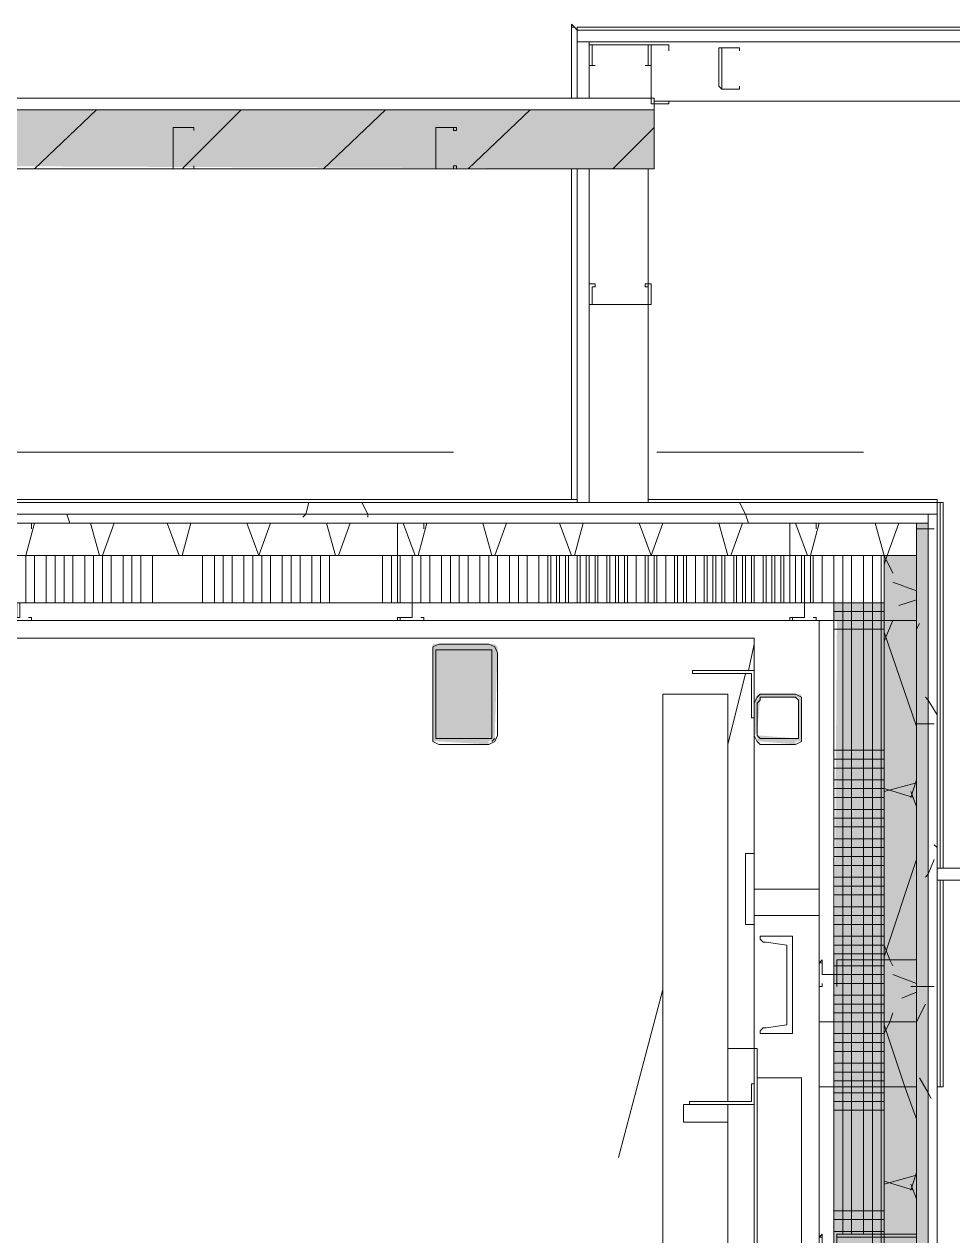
# Model space of a CAD drawing. Header units: metres. Extents: x 29 to 268, y -7 to 151.
# Drawn here: x 58.813 to 60.255, y 32.792 to 34.673 of the extents above; entities that cross this region are included whole.
import ezdxf

# ---------------------------------------------------------------- set-up
doc = ezdxf.new("R2010")
doc.units = ezdxf.units.M
doc.layers.add('PDF2_Geometry', color=7, linetype='Continuous', true_color=0xaaaaaa)
doc.layers.add('PDF2_Solid Fills', color=7, linetype='Continuous', true_color=0xffffff)

msp = doc.modelspace()

# ---------------------------------------------------------------- hatches: boundary and pattern name
at = {"layer": 'PDF2_Solid Fills', "lineweight": 0, "transparency": 33554559}
for points in [[(56.3264, 34.4488), (57.825, 34.4533), (57.8296, 34.4533), (58.6313, 34.4488), (58.6363, 34.4488), (58.6363, 34.4533), (58.6409, 34.4533), (59.7842, 34.4488), (59.7912, 34.4488), (59.7912, 34.5404), (56.3171, 34.5404), (56.3171, 34.4488)], [(60.2038, 31.6712), (60.1992, 31.5704), (60.1992, 25.1674), (60.2175, 25.1674), (60.2175, 33.8987), (60.1992, 33.8987), (60.1992, 31.6712)], [(60.2038, 31.6712), (60.1992, 31.5704), (60.1992, 25.1674), (60.2175, 25.1674), (60.2175, 33.8987), (60.1992, 33.8987), (60.1992, 31.6712)], [(59.4475, 33.5595), (59.4567, 33.5595), (59.5338, 33.555), (59.5346, 33.555), (59.5346, 33.5595), (59.5437, 33.5641), (59.5483, 33.7063), (59.5437, 33.7108), (59.4475, 33.7108)], [(59.9471, 33.5687), (59.9517, 33.5733), (59.9563, 33.6283), (60.0159, 33.6283), (60.0159, 33.5641), (59.9563, 33.5687), (59.9517, 33.5687), (59.9517, 33.5595), (59.9563, 33.5595), (60.011, 33.555), (60.0113, 33.555), (60.0113, 33.5595), (60.0204, 33.5595), (60.0204, 33.6329), (59.9517, 33.6329), (59.9471, 33.6237)]]:
    msp.add_hatch(color=256, dxfattribs=at).paths.add_polyline_path(points)
h = msp.add_hatch(color=256, dxfattribs=at)
h.paths.add_polyline_path([(60.1488, 26.2537), (60.1992, 26.2537), (60.1992, 33.8483), (60.1488, 33.8483)])
h.paths.add_polyline_path([(60.1992, 26.2491), (60.1488, 26.2491), (60.1488, 25.1812), (60.1992, 25.1812)])
h = msp.add_hatch(color=256, dxfattribs=at)
h.paths.add_polyline_path([(60.1488, 26.2537), (60.1992, 26.2537), (60.1992, 33.8483), (60.1488, 33.8483)])
h.paths.add_polyline_path([(60.1992, 26.2491), (60.1488, 26.2491), (60.1488, 25.1812), (60.1992, 25.1812)])
h = msp.add_hatch(color=256, dxfattribs=at)
h.paths.add_polyline_path([(60.0709, 30.507), (60.0755, 30.507), (60.0755, 30.31), (60.1488, 30.31), (60.1488, 33.775), (60.0709, 33.775), (60.0709, 33.7475), (60.0755, 33.7475), (60.0709, 33.1241)])
h.paths.add_polyline_path([(60.1488, 26.35), (60.0709, 26.35), (60.0709, 26.2537), (60.1488, 26.2537)])
h.paths.add_polyline_path([(60.1488, 26.2491), (60.0709, 26.2491), (60.0709, 25.2317), (60.1488, 25.2317)])
h.paths.add_polyline_path([(60.0709, 26.3545), (60.1488, 26.3545), (60.1488, 30.3054), (60.0709, 30.3054), (60.0709, 28.8616), (60.0755, 28.8616), (60.0709, 27.7524)])
h = msp.add_hatch(color=256, dxfattribs=at)
h.paths.add_polyline_path([(60.0709, 30.31), (60.1488, 30.31), (60.1488, 33.775), (60.0709, 33.775), (60.0709, 33.7475), (60.0755, 33.7475), (60.0709, 33.1241)])
h.paths.add_polyline_path([(60.1488, 26.2491), (60.0709, 26.2491), (60.0709, 25.2317), (60.1488, 25.2317)])
h.paths.add_polyline_path([(60.1488, 26.35), (60.0709, 26.35), (60.0709, 26.2537), (60.1488, 26.2537)])
h.paths.add_polyline_path([(60.1488, 30.3054), (60.0709, 30.3054), (60.0709, 26.3545), (60.1488, 26.3545)])

# ---------------------------------------------------------------- linework, layer by layer
at = {"layer": 'PDF2_Geometry', "lineweight": 0}
for points in [[(59.6629, 34.5587), (59.6629, 34.6733)], [(59.6721, 34.6641), (59.6675, 34.6687), (59.6629, 34.6687), (59.6629, 34.6733), (59.6675, 34.6687), (59.6629, 34.6733), (59.6629, 34.6687), (59.6675, 34.6687)], [(59.6629, 34.5587), (59.6629, 34.6733)], [(60.4788, 34.6641), (60.4742, 34.6641), (59.6721, 34.6641), (60.3642, 34.6641), (60.4559, 34.6641), (60.4742, 34.6641), (60.4788, 34.6641), (60.4788, 34.6596)], [(59.6904, 34.6413), (59.695, 34.6413), (59.7821, 34.6413), (59.7867, 34.6413), (59.7867, 34.6092), (59.7775, 34.6092), (59.7821, 34.6092), (59.7821, 34.6413), (59.695, 34.6413), (59.695, 34.6092), (59.6996, 34.6092), (59.6904, 34.6092)], [(59.7867, 34.5496), (59.7867, 34.6413), (59.8142, 34.6413), (59.8142, 34.6321), (59.8142, 34.6413), (59.7867, 34.6413), (59.7867, 34.5496), (59.8142, 34.5496)], [(59.8967, 34.5725), (59.8921, 34.5771), (59.8921, 34.6367), (59.8967, 34.6367), (59.9242, 34.6367), (59.9242, 34.6321), (59.9242, 34.6367), (59.8967, 34.6367), (59.8967, 34.5771), (59.8967, 34.5725), (59.9242, 34.5725)], [(59.9242, 34.5771), (59.9242, 34.5725)], [(56.3171, 34.4487), (59.7913, 34.4487), (59.7913, 34.5496), (59.7913, 34.5587), (59.7867, 34.5587), (56.3171, 34.5587)], [(59.8142, 34.5541), (59.8142, 34.5496)], [(56.3171, 34.5404), (59.7913, 34.5404)], [(59.0763, 34.5129), (59.0487, 34.5129), (59.0442, 34.5129), (59.0442, 34.5083), (59.0442, 34.4487), (59.0487, 34.4487), (59.0763, 34.4487), (59.0763, 34.4533), (59.0763, 34.4487), (59.0487, 34.4487), (59.0442, 34.4487), (59.0442, 34.5083), (59.0442, 34.5129), (59.0487, 34.5129), (59.0763, 34.5129), (59.0763, 34.5083)], [(59.4842, 34.5129), (59.4521, 34.5129), (59.4521, 34.5083), (59.4521, 34.4487), (59.4842, 34.4487), (59.4842, 34.4533), (59.4796, 34.4533), (59.4796, 34.4487), (59.4521, 34.4487), (59.4521, 34.5083), (59.4521, 34.5129), (59.4796, 34.5129), (59.4796, 34.5083), (59.4842, 34.5083)], [(59.6629, 33.9354), (59.6629, 34.4487)], [(59.6629, 33.9354), (59.6629, 34.4487)], [(59.6721, 33.9308), (59.6721, 34.4487)], [(59.6721, 33.9308), (59.6721, 34.4487)], [(59.6904, 34.4487), (59.6904, 33.9308)], [(59.7867, 34.2379), (59.7821, 34.2379), (59.695, 34.2379), (59.6904, 34.2379), (59.6904, 34.27), (59.6996, 34.27), (59.6996, 34.2654), (59.695, 34.2654), (59.695, 34.2379), (59.7821, 34.2379), (59.7821, 34.2654), (59.7775, 34.2654), (59.7775, 34.27), (59.7867, 34.27)], [(56.3171, 33.9308), (56.3171, 33.9354), (56.7525, 33.9354), (59.6721, 33.9354), (56.7525, 33.9354), (56.7525, 33.9308), (59.6355, 33.9308), (56.7525, 33.9308)], [(56.7525, 30.8325), (57.5821, 30.8325), (57.5821, 27.2758), (56.7708, 27.2758), (56.5875, 27.2758), (56.5875, 25.3324), (56.5875, 25.1491), (57.5821, 25.1491), (60.0479, 25.1491), (60.2313, 25.1491), (60.2313, 33.7475), (60.2313, 33.9308), (56.7525, 33.9308), (56.7525, 33.7475), (56.7525, 31.0158)], [(60.2313, 33.9125), (60.2313, 33.9308), (56.7525, 33.9308), (56.7525, 33.9125)], [(60.2313, 25.1491), (60.2313, 33.9125), (60.2175, 33.9125), (60.2175, 25.1491), (60.2313, 25.1491), (60.2313, 33.9308)], [(60.2404, 33.3625), (60.2404, 33.9308)], [(60.2404, 33.3625), (60.2404, 33.9308)], [(60.2175, 33.8987), (60.2175, 33.9125), (56.7663, 33.9125), (56.7663, 33.8987), (56.9313, 33.8987), (57.5637, 33.8987), (58.1733, 33.8987), (58.7829, 33.8987), (59.3925, 33.8987), (60.0021, 33.8987)], [(56.7845, 33.8483), (56.9313, 33.8483), (57.5637, 33.8483), (58.1733, 33.8483), (58.7829, 33.8483), (59.3925, 33.8483), (60.0021, 33.8483), (60.1992, 33.8483), (60.1992, 33.8987), (60.0021, 33.8987), (59.3925, 33.8987), (58.7829, 33.8987), (58.1733, 33.8987), (57.5637, 33.8987), (56.9313, 33.8987), (56.7845, 33.8987)], [(58.8059, 33.775), (58.8059, 33.7521), (58.8013, 33.7521), (58.7875, 33.7521), (58.7829, 33.7521), (58.7875, 33.7475), (58.8242, 33.7475), (58.8242, 33.7521), (58.8196, 33.7521), (58.8242, 33.7521), (58.8242, 33.7475), (58.7829, 33.7475), (58.7829, 33.7521), (58.8013, 33.7521), (58.8013, 33.775), (58.7829, 33.775), (58.7829, 33.8987), (58.8242, 33.8987), (58.8242, 33.8896), (58.8242, 33.8987), (58.7829, 33.8987), (58.7829, 33.775), (58.8242, 33.775)], [(59.4154, 33.775), (59.4154, 33.7521), (59.4109, 33.7521), (59.3971, 33.7521), (59.3971, 33.7475), (59.4337, 33.7475), (59.4337, 33.7521), (59.4292, 33.7521), (59.4337, 33.7521), (59.4337, 33.7475), (59.3925, 33.7475), (59.3925, 33.7521), (59.4109, 33.7521), (59.4154, 33.7521), (59.4154, 33.775), (59.3925, 33.775), (59.3925, 33.8987), (59.4337, 33.8987), (59.4337, 33.8896), (59.4337, 33.8987), (59.3925, 33.8987), (59.3925, 33.775), (59.4337, 33.775)], [(60.0251, 33.775), (60.0251, 33.7521), (60.0205, 33.7521), (60.0067, 33.7521), (60.0067, 33.7475), (60.0433, 33.7475), (60.0433, 33.7521), (60.0387, 33.7521), (60.0433, 33.7521), (60.0433, 33.7475), (60.0021, 33.7475), (60.0021, 33.7521), (60.0205, 33.7521), (60.0251, 33.7521), (60.0251, 33.775), (60.0067, 33.775), (60.0021, 33.775), (60.0021, 33.8987), (60.0067, 33.8987), (60.0433, 33.8987), (60.0433, 33.8896), (60.0433, 33.8987), (60.0067, 33.8987), (60.0021, 33.8987), (60.0021, 33.775), (60.0067, 33.775), (60.0433, 33.775)], [(60.1992, 33.8987), (60.1717, 33.8987), (60.1992, 33.8987), (60.1992, 33.7475), (60.1213, 33.7475), (60.1992, 33.7475)], [(58.8196, 33.775), (59.4017, 33.775)], [(59.4292, 33.775), (60.0113, 33.775)], [(60.0479, 33.7475), (60.0479, 33.6696), (60.0479, 33.7475), (60.1992, 33.7475)], [(60.1992, 33.72), (60.1992, 33.7475)], [(59.9471, 33.72), (59.9471, 31.3595), (56.9358, 31.3595), (56.9358, 33.72), (59.9471, 33.72), (59.9471, 31.3595), (56.9358, 31.3595), (56.9358, 33.72)], [(59.5483, 33.6971), (59.5437, 33.7063), (59.5346, 33.7108), (59.4567, 33.7108), (59.4475, 33.7063), (59.4475, 33.6971), (59.4475, 33.5687), (59.4475, 33.5595), (59.4567, 33.555), (59.5346, 33.555), (59.5437, 33.5595), (59.5483, 33.5687)], [(59.4567, 33.7017), (59.5346, 33.7017), (59.5392, 33.7017), (59.5392, 33.6971), (59.5392, 33.5687), (59.5392, 33.5641), (59.5346, 33.5641), (59.4567, 33.5641), (59.4521, 33.5641), (59.4521, 33.5687), (59.4521, 33.6971), (59.4521, 33.7017)], [(59.9425, 33.6421), (59.9425, 33.6054)], [(59.9425, 33.6421), (59.9425, 33.6054)], [(59.9471, 33.5687), (59.9517, 33.5595), (59.9563, 33.555), (60.0113, 33.555), (60.0205, 33.5595), (60.0205, 33.5687), (60.0205, 33.6192), (60.0205, 33.6283), (60.0113, 33.6329), (59.9563, 33.6329), (59.9517, 33.6283), (59.9471, 33.6192)], [(60.0113, 33.5641), (59.9563, 33.5641), (59.9517, 33.5687), (59.9517, 33.6192), (59.9563, 33.6237), (59.9563, 33.6283), (60.0113, 33.6283), (60.0159, 33.6237), (60.0159, 33.6192), (60.0159, 33.5687), (60.0159, 33.5641)], [(59.9333, 33.3854), (59.9333, 33.2754), (59.9425, 33.2754), (59.9471, 33.2754), (59.9471, 33.3854), (59.9425, 33.3854)], [(60.2313, 33.3442), (60.2313, 33.0233), (60.2313, 33.3442), (60.2313, 33.0233), (60.2313, 33.3442), (60.2313, 33.0233), (60.2404, 33.0233), (60.2359, 33.0233), (60.2359, 33.3442), (60.2359, 33.0233), (60.2404, 33.0233), (60.2313, 33.0233), (60.2359, 33.0233), (60.2313, 33.0233)], [(60.2404, 33.0233), (60.2404, 33.3442)], [(60.2404, 33.0233), (60.2404, 33.3442)], [(59.9563, 33.1058), (59.9563, 33.1104), (59.9609, 33.115), (59.9654, 33.115), (59.9975, 33.1196), (59.9975, 33.2433), (59.9654, 33.2479), (59.9609, 33.2479), (59.9563, 33.2525), (59.9563, 33.2571), (60.0067, 33.2571), (60.0067, 33.1058)], [(60.0755, 33.1975), (60.0525, 33.1975), (60.0525, 33.2158), (60.0479, 33.2158), (60.0479, 33.1791), (60.0525, 33.1791), (60.0525, 33.1837), (60.0525, 33.1791), (60.0479, 33.1791), (60.0479, 33.2158), (60.0525, 33.2204), (60.0525, 33.2158), (60.0525, 33.1975), (60.0755, 33.1975), (60.0755, 33.2158), (60.0755, 33.2204), (60.1992, 33.2204), (60.1992, 33.2158), (60.1992, 33.1791), (60.1901, 33.1791), (60.1992, 33.1791), (60.1992, 33.2158), (60.1992, 33.2204), (60.0755, 33.2204), (60.0755, 33.2158), (60.0755, 33.1791)], [(60.0479, 33.1241), (60.0479, 33.0462), (60.0479, 33.1241), (60.1992, 33.1241)], [(60.1992, 33.0967), (60.1992, 33.1241)], [(60.1992, 33.0233), (60.1992, 33.0462), (60.1992, 33.0233), (60.0479, 33.0233), (60.0479, 33.0967), (60.0479, 33.0233)], [(60.0479, 33.0646), (60.0479, 33.06)], [(59.8463, 32.9958), (59.9471, 32.9958), (59.9471, 33.0279), (59.9425, 33.0279), (59.9425, 33.0004), (59.8463, 33.0004)], [(60.1992, 28.9396), (60.1992, 30.2046), (60.1992, 30.507), (60.1992, 31.5704), (60.1992, 31.6712), (60.1992, 33.0233), (60.1992, 31.6712), (60.1992, 31.5704), (60.1992, 30.507), (60.1992, 30.2046)], [(59.9059, 32.9683), (59.8371, 32.9683), (59.8371, 32.9958), (59.9059, 32.9958)], [(60.0755, 32.7712), (60.0525, 32.7712), (60.0525, 32.7896), (60.0479, 32.7896), (60.0479, 32.7529), (60.0525, 32.7529), (60.0525, 32.7575), (60.0525, 32.7529), (60.0479, 32.7529), (60.0479, 32.7896), (60.0525, 32.7942), (60.0525, 32.7896), (60.0525, 32.7712), (60.0755, 32.7712), (60.0755, 32.7896), (60.0755, 32.7942), (60.1992, 32.7942), (60.1992, 32.7896), (60.1992, 32.7529), (60.1901, 32.7529), (60.1992, 32.7529), (60.1992, 32.7896), (60.0755, 32.7896), (60.0755, 32.7529)]]:
    msp.add_lwpolyline(points, close=True, dxfattribs=at)
for points in [[(60.3642, 34.6641), (59.6721, 34.6641), (60.4742, 34.6641), (59.6721, 34.6641), (59.6721, 34.6459), (60.3642, 34.6459), (59.6904, 34.6459), (59.6904, 34.5587), (59.6904, 34.6459), (59.6721, 34.6459), (59.6721, 34.5587), (59.6721, 34.6641), (59.6721, 34.5587), (59.6721, 34.6641), (59.6721, 34.6687), (60.4742, 34.6687), (59.6721, 34.6687), (59.6721, 34.6641), (60.3642, 34.6641)], [(59.6721, 34.5587), (59.6721, 34.6641), (59.6721, 34.5587)], [(59.6721, 34.5587), (59.6721, 34.6641), (59.6721, 34.5587)], [(59.6721, 34.5587), (59.6721, 34.6641), (59.6721, 34.5587)], [(59.6721, 34.5587), (59.6721, 34.6641), (59.6721, 34.5587)], [(59.6721, 34.6641), (59.6721, 34.6641)], [(59.695, 34.6413), (59.695, 34.6413)], [(59.7821, 34.6413), (59.7821, 34.6413)], [(59.7867, 34.6413), (59.7867, 34.6413)], [(59.7867, 34.6413), (59.7867, 34.6413)], [(59.8142, 34.6321), (59.8142, 34.6321)], [(59.8967, 34.6367), (59.8967, 34.6367)], [(59.9242, 34.6321), (59.9242, 34.6321)], [(59.6996, 34.6092), (59.6996, 34.6092)], [(59.7775, 34.6092), (59.7775, 34.6092)], [(59.9242, 34.5771), (59.9242, 34.5771)], [(59.7867, 34.5496), (59.7867, 34.5496)], [(59.7867, 34.5496), (59.7867, 34.5496)], [(60.3642, 34.5541), (59.7913, 34.5541)], [(59.7913, 34.5541), (60.3642, 34.5541)], [(59.8142, 34.5541), (59.8142, 34.5541)], [(59.7821, 33.9308), (59.7821, 34.2379), (59.7821, 34.4487), (59.7821, 34.2379), (59.7821, 33.9308), (59.6721, 33.9308)], [(59.6721, 33.9308), (59.6721, 34.4487)], [(59.6721, 33.9308), (59.6721, 34.4487)], [(59.6721, 34.4487), (59.6721, 33.9308)], [(59.6721, 33.9308), (59.6721, 34.4487)], [(59.6721, 34.4487), (59.6721, 33.9308)], [(59.6721, 34.4487), (59.6721, 33.9308), (59.6721, 34.4487)], [(59.6721, 34.4487), (59.6721, 33.9308)], [(59.695, 34.2379), (59.695, 34.2379)], [(59.7821, 34.2379), (59.7821, 34.2379)], [(59.4796, 34.0087), (58.21, 34.0087)], [(60.1167, 34.0087), (59.7959, 34.0087)], [(60.2313, 33.7475), (60.2313, 33.9125), (60.2313, 33.9308), (56.7525, 33.9308), (56.7525, 33.9125), (56.7525, 33.8667), (56.7525, 33.7613), (56.3171, 33.7613), (56.7525, 33.7613), (56.7525, 33.7475), (56.3171, 33.7475), (56.7525, 33.7475), (56.7525, 33.9125), (56.7525, 33.9308), (56.7525, 33.9125), (56.7525, 33.7475), (56.7525, 31.0158), (56.7525, 30.8462), (56.7525, 30.8325), (56.7525, 33.6054), (56.7525, 30.8325), (56.7433, 30.8233), (57.5729, 30.8233), (57.5729, 27.2758)], [(60.2313, 33.9308), (56.7525, 33.9308), (60.2313, 33.9308)], [(60.2313, 25.1491), (60.2313, 33.7475), (60.2313, 33.9125), (60.2313, 33.9308), (60.2313, 33.9354), (59.7821, 33.9354), (60.2313, 33.9354), (60.2313, 33.9308), (59.8463, 33.9308), (60.2313, 33.9308), (60.2313, 33.9125)], [(60.3413, 33.3442), (60.2313, 33.3442), (60.2313, 33.3625), (60.2313, 33.9308), (60.2404, 33.9308), (60.2359, 33.9308), (60.2404, 33.9308), (60.2313, 33.9308), (60.2359, 33.9308), (60.2359, 33.3625), (60.2359, 33.9308), (60.2313, 33.9308), (60.2313, 33.3625), (60.2313, 33.9308), (60.2313, 33.3625), (60.2313, 33.9308), (60.2313, 33.3625), (60.3642, 33.3625)], [(60.2175, 25.1674), (60.2175, 33.7475), (60.2175, 33.8987), (60.2175, 33.9125), (56.7663, 33.9125), (56.7663, 33.8987), (56.7663, 33.7475), (56.7663, 31.0158), (56.7663, 30.8646), (56.7663, 30.8462), (57.5821, 30.8462), (57.5959, 30.8462), (57.5959, 27.262)], [(60.2313, 33.9125), (60.2313, 33.9125)], [(56.7845, 31.0158), (56.7845, 31.5658), (56.7845, 32.1754), (56.7845, 32.785), (56.7845, 33.3946), (56.7845, 33.7475), (56.7845, 33.8483), (56.7845, 33.8987), (56.9313, 33.8987), (57.5637, 33.8987), (58.1733, 33.8987), (58.7829, 33.8987), (59.3925, 33.8987), (60.0021, 33.8987), (60.1992, 33.8987), (60.1992, 33.8483), (60.1992, 33.7475), (60.1992, 33.0967), (60.1992, 33.8987), (60.2175, 33.8987), (60.2175, 25.1674)], [(58.8242, 33.8987), (58.8242, 33.8987)], [(58.8242, 33.8987), (58.8242, 33.8987)], [(58.8242, 33.8896), (58.8242, 33.8896)], [(59.3925, 33.8987), (59.3925, 33.8987)], [(59.3925, 33.8987), (59.3925, 33.8987)], [(59.4337, 33.8987), (59.4337, 33.8987)], [(59.4337, 33.8987), (59.4337, 33.8987)], [(59.4337, 33.8896), (59.4337, 33.8896)], [(60.0433, 33.8987), (60.0433, 33.8987)], [(60.0433, 33.8987), (60.0433, 33.8987)], [(60.0433, 33.8896), (60.0433, 33.8896)], [(56.835, 31.0158), (56.835, 33.7475), (56.835, 33.775), (56.835, 33.8483), (56.9313, 33.8483), (57.5637, 33.8483), (58.1733, 33.8483), (58.7829, 33.8483), (59.3925, 33.8483), (60.0021, 33.8483), (60.1488, 33.8483), (60.1488, 33.775), (60.1488, 33.7475), (60.1488, 33.2204), (60.1488, 33.1241), (60.1488, 33.0233), (60.1488, 32.7896)], [(60.0387, 33.775), (60.1488, 33.775), (60.1488, 33.8483), (60.0021, 33.8483), (59.3925, 33.8483), (58.7829, 33.8483), (58.1733, 33.8483), (57.5637, 33.8483), (56.9313, 33.8483), (56.835, 33.8483), (56.835, 33.775), (56.9313, 33.775), (57.5729, 33.775)], [(60.1992, 33.0967), (60.1992, 33.8483), (60.1488, 33.8483), (60.1488, 33.7475), (60.1488, 33.2204), (60.1488, 33.1241), (60.1488, 33.0233), (60.1488, 32.7896), (60.1488, 32.1799), (60.1488, 31.6712), (60.1488, 31.5704), (60.1488, 31.0845), (60.1488, 30.507), (60.1488, 30.475)], [(59.3925, 33.7933), (59.3925, 33.7933)], [(58.8196, 33.775), (59.4017, 33.775)], [(58.8242, 33.775), (58.8242, 33.775)], [(59.3925, 33.775), (59.3925, 33.775)], [(59.3925, 33.775), (59.3925, 33.775)], [(59.4292, 33.775), (60.0113, 33.775)], [(59.4337, 33.775), (59.4337, 33.775)], [(60.0433, 33.7475), (60.0709, 33.7475), (60.0709, 33.775), (60.0387, 33.775), (60.0709, 33.775), (60.0709, 33.7475), (60.0709, 33.1241), (60.0709, 33.0233), (60.0709, 31.6712), (60.0709, 31.5704), (60.0709, 30.507), (60.0709, 30.31), (60.0709, 30.507), (60.0709, 31.5704), (60.0709, 31.6712), (60.0709, 33.0233), (60.0709, 33.1241), (60.0709, 33.7475), (60.0479, 33.7475), (60.0479, 25.3324)], [(60.0433, 33.775), (60.0433, 33.775)], [(60.1488, 32.7896), (60.1488, 33.0233), (60.1488, 33.1241), (60.1488, 33.2204), (60.1488, 33.7475), (60.1488, 33.775), (60.0709, 33.775), (60.0709, 33.7475), (60.0709, 33.1241), (60.0709, 33.0233), (60.0709, 31.6712)], [(60.0433, 33.7475), (60.0479, 33.7475), (60.0479, 25.3324), (57.7609, 25.3324), (57.7609, 31.0158), (57.7379, 31.0158), (57.5821, 31.0158), (56.9358, 31.0158), (56.9358, 33.7475)], [(58.8196, 33.7521), (58.8196, 33.7521)], [(58.8242, 33.7475), (59.3925, 33.7475)], [(58.8242, 33.7475), (59.3925, 33.7475)], [(59.4292, 33.7521), (59.4292, 33.7521)], [(59.4337, 33.7475), (60.0067, 33.7475)], [(59.4337, 33.7475), (60.0067, 33.7475)], [(60.0387, 33.7521), (60.0387, 33.7521)], [(60.1992, 33.72), (60.1992, 33.72)], [(59.9379, 33.6696), (59.9471, 33.7108)], [(59.9471, 33.6192), (59.9471, 33.6421), (59.9471, 33.6192), (59.9471, 33.6421), (59.9471, 33.6192), (59.9471, 33.6696), (59.8509, 33.6696), (59.8509, 33.665), (59.9425, 33.665), (59.9425, 33.5963), (59.9471, 33.5963)], [(59.9059, 33.555), (59.9333, 33.665)], [(60.0479, 33.6696), (60.0479, 33.6696)], [(59.805, 31.8179), (59.805, 33.6329), (59.9059, 33.6329), (59.9059, 33.0829), (59.9517, 33.0829), (59.9517, 31.7858)], [(60.0205, 31.8362), (60.0205, 33.0371), (59.9517, 33.0371), (59.9517, 33.0829), (59.9059, 33.0829), (59.9059, 33.0004), (59.9059, 33.6329), (59.805, 33.6329), (59.805, 31.7904)], [(59.5392, 33.5595), (59.5437, 33.5641)], [(59.9471, 33.2754), (59.9471, 33.3854)], [(59.9471, 33.3763), (59.9471, 33.3808), (59.9471, 33.3763), (59.9471, 33.3442), (59.9471, 33.3396), (59.9471, 33.3442)], [(60.0479, 33.3304), (59.9471, 33.3304), (59.9471, 33.3258), (59.9471, 33.3304), (59.9471, 33.3258), (59.9471, 33.2937), (59.9471, 33.2891), (59.9471, 33.2937), (59.9471, 33.2891), (60.0479, 33.2891)], [(59.9471, 33.3304), (59.9471, 33.3304)], [(59.9471, 33.2891), (59.9471, 33.2891)], [(60.1992, 33.2112), (60.1992, 33.2158)], [(60.0525, 33.1975), (60.0525, 33.1975)], [(60.0525, 33.1975), (60.0525, 33.1975)], [(59.7363, 32.9133), (59.805, 33.1745)], [(60.0525, 33.1837), (60.0525, 33.1837)], [(60.0755, 33.1791), (60.0755, 33.1791)], [(60.1901, 33.1791), (60.1901, 33.1791)], [(60.1992, 33.1791), (60.1992, 33.1791)], [(60.1992, 33.1791), (60.1992, 33.1791)], [(60.1121, 33.1241), (60.1121, 33.1241)], [(60.1992, 33.0967), (60.1992, 33.0967)], [(60.1992, 33.0967), (60.1992, 33.0233)], [(60.1992, 33.0967), (60.1992, 33.0967)], [(60.1992, 33.0233), (60.1992, 33.0967)], [(60.1992, 33.0921), (60.1992, 33.0921)], [(60.0479, 33.0462), (60.0479, 33.0462)], [(60.0479, 33.0462), (60.0479, 33.0233)], [(60.0479, 33.0462), (60.0479, 33.0462)], [(60.0479, 33.0233), (60.0479, 33.0462)], [(59.805, 31.8362), (59.805, 33.0371)], [(60.1992, 33.0233), (60.0479, 33.0233)], [(60.0479, 33.0233), (60.1992, 33.0233)], [(60.1305, 33.0233), (60.1305, 33.0233)], [(60.1305, 33.0233), (60.1305, 33.0233)], [(60.1992, 28.9396), (60.1992, 30.2046), (60.1992, 30.507), (60.1992, 31.5704), (60.1992, 31.6712), (60.1992, 33.0233)], [(59.9059, 32.9958), (59.8371, 32.9958), (59.9059, 32.9958)], [(59.9059, 31.7904), (59.9059, 32.9958), (59.9059, 31.7858)]]:
    msp.add_lwpolyline(points, dxfattribs=at)
at = {"layer": 'PDF2_Geometry', "color": 254, "lineweight": 0, "true_color": 0xd2d2d2}
for points in [[(59.7363, 34.6413), (59.7409, 34.6413)], [(59.4842, 34.5083), (59.4842, 34.5083)], [(59.4521, 34.4763), (59.4521, 34.4763)], [(59.0442, 34.4487), (59.0442, 34.4533)], [(59.7133, 34.2379), (59.7179, 34.2379)]]:
    msp.add_lwpolyline(points, dxfattribs=at)
at = {"layer": 'PDF2_Geometry', "color": 254, "lineweight": 0, "true_color": 0xd4d4d4}
for points in [[(58.8287, 34.4487), (58.925, 34.5404)], [(59.0579, 34.4487), (59.1496, 34.5404)], [(59.2779, 34.4487), (59.3742, 34.5404)], [(59.5025, 34.4487), (59.5987, 34.5404)], [(59.7271, 34.4487), (59.7913, 34.5129)]]:
    msp.add_lwpolyline(points, dxfattribs=at)
at = {"layer": 'PDF2_Geometry', "color": 254, "lineweight": 0, "true_color": 0xeaeaea}
for points in [[(59.2505, 33.9125), (59.255, 33.9308), (59.2505, 33.9125), (59.2459, 33.9079)], [(59.3375, 33.9308), (59.3467, 33.9125), (59.3467, 33.9079), (59.3467, 33.9125)], [(59.9242, 33.9308), (59.9333, 33.9125), (59.9379, 33.8987), (59.9333, 33.9125)], [(58.8792, 33.9125), (58.8837, 33.8987)], [(60.2267, 33.8896), (60.2175, 33.8896), (60.1992, 33.8896), (60.2175, 33.8896)], [(59.6125, 33.8483), (59.6125, 33.775)], [(59.7637, 33.775), (59.7637, 33.8483)], [(59.8096, 33.8483), (59.8096, 33.775)], [(59.8555, 33.8483), (59.8555, 33.775)], [(59.8875, 33.8483), (59.8875, 33.775)], [(60.1992, 33.7337), (60.2038, 33.7429)], [(60.2175, 33.6237), (60.2313, 33.6008), (60.2175, 33.6237), (60.2129, 33.6283)], [(60.2267, 33.5871), (60.2175, 33.5871), (60.1992, 33.5871), (60.2175, 33.5871)], [(60.2267, 33.3991), (60.2313, 33.3946)], [(60.2175, 33.3533), (60.2267, 33.3763), (60.2175, 33.3533), (60.2129, 33.3487)], [(60.0709, 33.2571), (60.1488, 33.2571)], [(60.2267, 33.1791), (60.2175, 33.1791), (60.1992, 33.1791), (60.2175, 33.1791)], [(60.1992, 33.1241), (60.2129, 33.1517)], [(60.2175, 33.0141), (60.2221, 33.0049), (60.2175, 33.0141), (60.2038, 33.0371)]]:
    msp.add_lwpolyline(points, close=True, dxfattribs=at)
at = {"layer": 'PDF2_Geometry', "color": 254, "lineweight": 0, "true_color": 0xdddddd}
for points in [[(58.8287, 33.8987), (58.815, 33.8483)], [(58.9159, 33.8987), (58.9296, 33.8483)], [(58.9525, 33.8987), (58.9342, 33.8483)], [(59.035, 33.8987), (59.0533, 33.8483)], [(59.0717, 33.8987), (59.0579, 33.8483)], [(59.1955, 33.8987), (59.1771, 33.8483), (59.1587, 33.8987), (59.1771, 33.8483)], [(59.2825, 33.8987), (59.2963, 33.8483)], [(59.3192, 33.8987), (59.3009, 33.8483)], [(59.4017, 33.8987), (59.42, 33.8483)], [(59.4383, 33.8987), (59.4246, 33.8483)], [(59.5255, 33.8987), (59.5392, 33.8483)], [(59.5621, 33.8987), (59.5437, 33.8483)], [(59.6446, 33.8987), (59.6629, 33.8483)], [(59.6813, 33.8987), (59.6675, 33.8483)], [(59.805, 33.8987), (59.7867, 33.8483), (59.7683, 33.8987), (59.7867, 33.8483)], [(59.8921, 33.8987), (59.9059, 33.8483)], [(59.9287, 33.8987), (59.9105, 33.8483)], [(60.0113, 33.8987), (60.0296, 33.8483)], [(60.0479, 33.8987), (60.0342, 33.8483)], [(60.135, 33.8987), (60.1488, 33.8483), (60.1625, 33.8208), (60.1488, 33.8483)], [(60.1717, 33.8987), (60.1533, 33.8483), (60.1488, 33.8345), (60.1533, 33.8483)], [(60.1625, 33.8071), (60.1992, 33.7933)], [(60.1992, 33.7796), (60.1717, 33.7704)], [(60.1625, 33.7475), (60.1488, 33.7154)], [(60.1488, 33.7291), (60.1992, 33.5825)], [(60.1992, 33.4954), (60.1488, 33.4817)], [(60.1992, 33.5), (60.1901, 33.4725)], [(60.1488, 33.4863), (60.1946, 33.4725)], [(60.1901, 33.4817), (60.1992, 33.4587)], [(60.1992, 33.3763), (60.1488, 33.225)], [(60.1488, 33.2433), (60.1579, 33.2204), (60.1625, 33.2112), (60.1579, 33.2204)], [(60.1625, 33.1975), (60.1992, 33.1837)], [(60.1992, 33.17), (60.1763, 33.1608)], [(60.1625, 33.1379), (60.1579, 33.1241), (60.1488, 33.1058), (60.1579, 33.1241)], [(60.1488, 33.1196), (60.1809, 33.0233), (60.1992, 32.9729), (60.1809, 33.0233)], [(60.1992, 32.8904), (60.1901, 32.8629)], [(60.1992, 32.8858), (60.1488, 32.8721)], [(60.1488, 32.8767), (60.1946, 32.8629)], [(60.1901, 32.8721), (60.1992, 32.8491)]]:
    msp.add_lwpolyline(points, close=True, dxfattribs=at)
at = {"layer": 'PDF2_Geometry', "color": 254, "lineweight": 0, "true_color": 0xeaeaea}
for points in [[(58.815, 33.775), (58.815, 33.8483)], [(58.8287, 33.775), (58.8287, 33.8483)], [(58.8471, 33.775), (58.8471, 33.8483)], [(58.8609, 33.775), (58.8609, 33.8483)], [(58.8746, 33.775), (58.8746, 33.8483)], [(58.8883, 33.775), (58.8883, 33.8483)], [(58.9067, 33.775), (58.9067, 33.8483)], [(58.9205, 33.8483), (58.9205, 33.775)], [(58.9342, 33.8483), (58.9342, 33.775)], [(58.9479, 33.8483), (58.9479, 33.775)], [(58.9663, 33.8483), (58.9663, 33.775)], [(58.98, 33.8483), (58.98, 33.775)], [(58.9937, 33.8483), (58.9937, 33.775)], [(59.0121, 33.8483), (59.0121, 33.775)], [(59.09, 33.775), (59.09, 33.8483)], [(59.1083, 33.775), (59.1083, 33.8483)], [(59.1221, 33.775), (59.1221, 33.8483)], [(59.1359, 33.775), (59.1359, 33.8483)], [(59.1542, 33.775), (59.1542, 33.8483)], [(59.1679, 33.775), (59.1679, 33.8483)], [(59.1817, 33.775), (59.1817, 33.8483)], [(59.1955, 33.8483), (59.1955, 33.775)], [(59.2137, 33.8483), (59.2137, 33.775)], [(59.2275, 33.8483), (59.2275, 33.775)], [(59.2413, 33.8483), (59.2413, 33.775)], [(59.2596, 33.8483), (59.2596, 33.775)], [(59.2733, 33.8483), (59.2733, 33.775)], [(59.2871, 33.8483), (59.2871, 33.775)], [(59.3696, 33.775), (59.3696, 33.8483)], [(59.3833, 33.775), (59.3833, 33.8483)], [(59.3971, 33.775), (59.3971, 33.8483)], [(59.4154, 33.775), (59.4154, 33.8483)], [(59.4292, 33.775), (59.4292, 33.8483)], [(59.4429, 33.775), (59.4429, 33.8483)], [(59.4613, 33.775), (59.4613, 33.8483)], [(59.475, 33.8483), (59.475, 33.775)], [(59.4887, 33.8483), (59.4887, 33.775)], [(59.5025, 33.8483), (59.5025, 33.775)], [(59.5209, 33.8483), (59.5209, 33.775)], [(59.5346, 33.8483), (59.5346, 33.775)], [(59.5483, 33.8483), (59.5483, 33.775)], [(59.5667, 33.8483), (59.5667, 33.775)], [(59.5805, 33.8483), (59.5805, 33.775)], [(59.5942, 33.8483), (59.5942, 33.775)], [(59.6263, 33.8483), (59.6263, 33.775)], [(59.6309, 33.775), (59.6309, 33.8483)], [(59.64, 33.8483), (59.64, 33.775)], [(59.6446, 33.775), (59.6446, 33.8483)], [(59.6537, 33.8483), (59.6537, 33.775)], [(59.6583, 33.775), (59.6583, 33.8483)], [(59.6721, 33.8483), (59.6721, 33.775)], [(59.6767, 33.775), (59.6767, 33.8483)], [(59.6859, 33.8483), (59.6859, 33.775)], [(59.6904, 33.775), (59.6904, 33.8483)], [(59.6996, 33.8483), (59.6996, 33.775)], [(59.7042, 33.775), (59.7042, 33.8483)], [(59.7179, 33.8483), (59.7179, 33.775)], [(59.7225, 33.775), (59.7225, 33.8483)], [(59.7317, 33.8483), (59.7317, 33.775)], [(59.7363, 33.775), (59.7363, 33.8483)], [(59.7455, 33.8483), (59.7455, 33.775)], [(59.75, 33.775), (59.75, 33.8483)], [(59.7637, 33.775), (59.7637, 33.8483)], [(59.7775, 33.8483), (59.7775, 33.775)], [(59.7821, 33.775), (59.7821, 33.8483)], [(59.7913, 33.8483), (59.7913, 33.775)], [(59.7959, 33.775), (59.7959, 33.8483)], [(59.8233, 33.8483), (59.8233, 33.775)], [(59.8279, 33.775), (59.8279, 33.8483)], [(59.8371, 33.8483), (59.8371, 33.775)], [(59.8417, 33.775), (59.8417, 33.8483)], [(59.8692, 33.8483), (59.8692, 33.775)], [(59.8737, 33.775), (59.8737, 33.8483)], [(59.8829, 33.8483), (59.8829, 33.775)], [(59.8967, 33.8483), (59.8967, 33.775)], [(59.9013, 33.775), (59.9013, 33.8483)], [(59.9151, 33.8483), (59.9151, 33.775)], [(59.9196, 33.775), (59.9196, 33.8483)], [(59.9287, 33.8483), (59.9287, 33.775)], [(59.9333, 33.775), (59.9333, 33.8483)], [(59.9425, 33.8483), (59.9425, 33.775)], [(59.9471, 33.775), (59.9471, 33.8483)], [(59.9609, 33.8483), (59.9609, 33.775)], [(59.9654, 33.775), (59.9654, 33.8483)], [(59.9746, 33.8483), (59.9746, 33.775)], [(59.9792, 33.775), (59.9792, 33.8483)], [(59.9883, 33.8483), (59.9883, 33.775)], [(59.9929, 33.775), (59.9929, 33.8483)], [(60.0021, 33.8483), (60.0021, 33.775)], [(60.0113, 33.775), (60.0113, 33.8483)], [(60.0205, 33.8483), (60.0205, 33.775)], [(60.0251, 33.775), (60.0251, 33.8483)], [(60.0342, 33.8483), (60.0342, 33.775)], [(60.0387, 33.775), (60.0387, 33.8483)], [(60.0525, 33.775), (60.0525, 33.8483)], [(60.0709, 33.775), (60.0709, 33.8483)], [(60.0846, 32.7942), (60.0846, 33.0233), (60.0846, 33.1241), (60.0846, 33.2204), (60.0846, 33.7475), (60.0846, 33.775), (60.0846, 33.8483)], [(60.0983, 32.7942), (60.0983, 33.0233), (60.0983, 33.1241), (60.0983, 33.2204), (60.0983, 33.7475), (60.0983, 33.775), (60.0983, 33.8483)], [(60.1167, 32.7942), (60.1167, 33.2204), (60.1167, 33.775), (60.1167, 33.8483)], [(60.1305, 25.2316), (60.1305, 33.7475), (60.1305, 33.775), (60.1305, 33.8483)], [(60.1442, 26.3545), (60.1442, 27.592), (60.1442, 27.7524), (60.1442, 28.8616), (60.1442, 28.9624), (60.1442, 30.2046), (60.1442, 30.3054), (60.1442, 30.507), (60.1442, 31.5704), (60.1442, 31.6712), (60.1442, 33.0233), (60.1442, 33.1241), (60.1442, 33.7475), (60.1442, 33.775), (60.1442, 33.8483)], [(60.1488, 33.7613), (60.0709, 33.7613)], [(60.1213, 33.7475), (60.0709, 33.7475)], [(60.1488, 33.7337), (60.0709, 33.7337)], [(60.1488, 33.5458), (60.0709, 33.5458)], [(60.1488, 33.5321), (60.0709, 33.5321)], [(60.1488, 33.5183), (60.0709, 33.5183)], [(60.1488, 33.5), (60.0709, 33.5)], [(60.1488, 33.4863), (60.0709, 33.4863)], [(60.1488, 33.4725), (60.0709, 33.4725)], [(60.1488, 33.4541), (60.0709, 33.4541)], [(60.1488, 33.4404), (60.0709, 33.4404)], [(60.1488, 33.4267), (60.0709, 33.4267)], [(60.1488, 33.4083), (60.0709, 33.4083)], [(60.1488, 33.3946), (60.0709, 33.3946)], [(60.1488, 33.3808), (60.0709, 33.3808)], [(60.1488, 33.3671), (60.0709, 33.3671)], [(60.1488, 33.3487), (60.0709, 33.3487)], [(60.1488, 33.335), (60.0709, 33.335)], [(60.1488, 33.3213), (60.0709, 33.3213)], [(60.1488, 33.3029), (60.0709, 33.3029)], [(60.1488, 33.2891), (60.0709, 33.2891)], [(60.1488, 33.2754), (60.0709, 33.2754)], [(60.1488, 33.2433), (60.0709, 33.2433)], [(60.1488, 33.2296), (60.0709, 33.2296)], [(60.1488, 33.2112), (60.0709, 33.2112)], [(60.1488, 33.1975), (60.0755, 33.1975)], [(60.1488, 33.1837), (60.0709, 33.1837)], [(60.1488, 33.1654), (60.0709, 33.1654)], [(60.1488, 33.1517), (60.0709, 33.1517)], [(60.1488, 33.1379), (60.0709, 33.1379)], [(60.1488, 33.1241), (60.0709, 33.1241)], [(60.1488, 33.1058), (60.0709, 33.1058)], [(60.1488, 33.0921), (60.0709, 33.0921)], [(60.1488, 33.0783), (60.0709, 33.0783)], [(60.1488, 33.06), (60.0709, 33.06)], [(60.1488, 33.0462), (60.0709, 33.0462)], [(60.1488, 33.0325), (60.0709, 33.0325)], [(60.1488, 33.0141), (60.0709, 33.0141)], [(60.1488, 33.0004), (60.0709, 33.0004)], [(60.1488, 32.9867), (60.0709, 32.9867)], [(60.1488, 32.8308), (60.0709, 32.8308)], [(60.1488, 32.8171), (60.0709, 32.8171)], [(60.1488, 32.7987), (60.0709, 32.7987)]]:
    msp.add_lwpolyline(points, dxfattribs=at)

doc.saveas('drawing.dxf')
